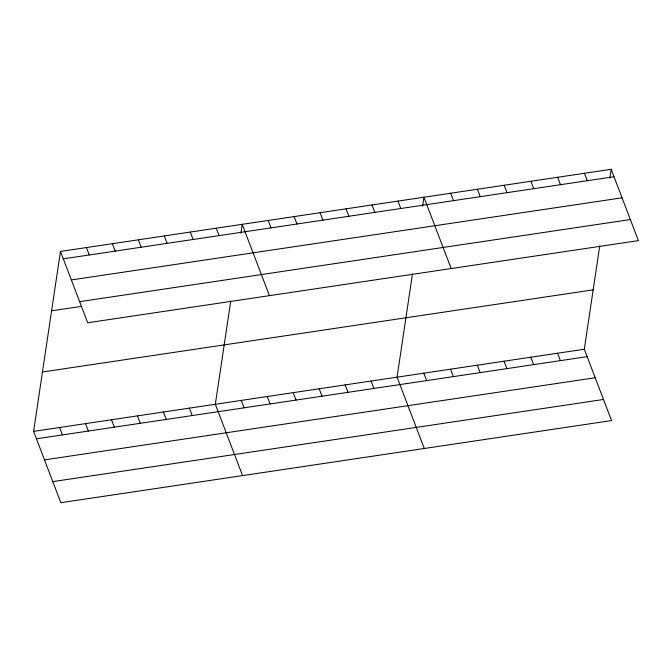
<?xml version="1.0" encoding="UTF-8"?>
<svg xmlns="http://www.w3.org/2000/svg" width="672" height="672" viewBox="0 0 672 672"><rect width="100%" height="100%" fill="white"/><g stroke="black" fill="none" stroke-linecap="round" stroke-linejoin="round"><path stroke-width="1.01" d="M599.71 246.011L584.304 349.238L611.545 420.571L60.841 502.698L33.6 431.374L60.455 251.429L611.159 169.302L638.4 240.626L87.696 322.762L60.455 251.429M230.74 301.039L215.334 404.267L242.567 475.6M240.862 233.234L242.189 224.33L269.43 295.655M412.474 273.941L397.068 377.16L424.301 448.493M422.596 206.128L423.923 197.224L451.164 268.556M609.832 178.206L611.159 169.302M63.294 258.846L613.998 176.719M71.35 279.938L622.045 197.812M79.64 301.669L630.344 219.542M51.593 310.808L81.707 306.323M42.462 371.994L593.166 289.859M33.6 431.374L584.304 349.238M36.431 438.791L587.135 356.656M44.486 459.883L595.19 377.748M52.786 481.614L603.49 399.479M584.413 173.292L587.244 180.709M557.668 177.274L560.498 184.699M530.914 181.264L533.753 188.689M504.168 185.254L506.999 192.671M557.558 353.228L560.389 360.646M477.422 189.244L480.253 196.661M530.804 357.218L533.635 364.636M450.668 193.234L453.508 200.651M504.059 361.208L506.89 368.626M477.313 365.198L480.144 372.616M397.958 201.096L400.798 208.513M450.559 369.188L453.39 376.606M372.002 204.968L374.833 212.386M423.814 373.178L426.644 380.596M346.038 208.841L348.869 216.258M320.074 212.713L322.913 220.13M371.104 381.032L373.934 388.458M294.118 216.586L296.948 224.003M345.139 384.905L347.97 392.33M268.153 220.458L270.984 227.875M319.175 388.777L322.014 396.194M293.219 392.65L296.05 400.067M216.233 228.203L219.064 235.62M267.254 396.522L270.085 403.939M190.268 232.067L193.099 239.492M241.29 400.394L244.129 407.812M164.304 235.939L167.135 243.365M138.34 239.812L141.179 247.237M189.37 408.139L192.2 415.556M112.384 243.684L115.214 251.11M163.405 412.012L166.244 419.429M86.419 247.556L89.25 254.982M137.449 415.884L140.28 423.301M111.485 419.756L114.316 427.174M85.52 423.629L88.36 431.046M59.564 427.501L62.395 434.918"/></g></svg>
